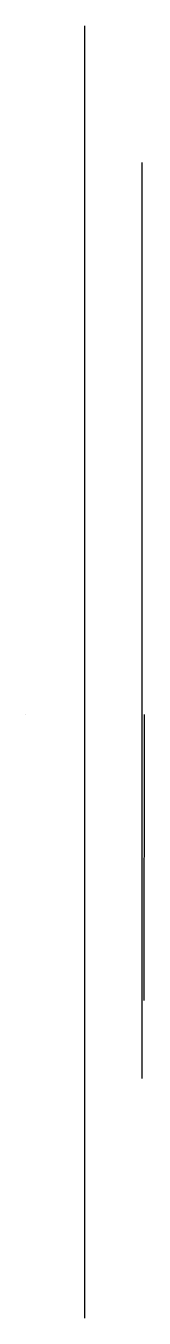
# Model space of a CAD drawing. Header units: metres. Extents: x -313 to 1176, y -733 to 136.
# Drawn here: x 1106 to 1176, y -733 to 29 of the extents above.
import ezdxf

# ---------------------------------------------------------------- set-up
doc = ezdxf.new("R2010")
doc.units = ezdxf.units.M
doc.layers.add('c', color=6, linetype='Continuous')

msp = doc.modelspace()

# ---------------------------------------------------------------- linework, layer by layer
at = {"layer": 'c'}
for p, q in [((1141.16, 29.12, 72), (1141.16, -732.64, 72)), ((1174.91, -51.46, 130.46), (1174.91, -591.43, 130.46)), ((1106.39, -376.89, 186.72), (1106.39, -376.89, 413.34)), ((1141.39, -376.89, -0.23), (1141.39, -376.89, 497.03)), ((1176.39, -376.89, 171.23), (1176.16, -545.34, 171.23)), ((1176.39, -376.89, 171.23), (1176.39, -376.89, 408.17)), ((1174.91, -505.34, 130.46), (1174.91, -519.34, 130.46)), ((1176.16, -545.34, 138), (1176.16, -545.34, 171.23))]:
    msp.add_line(p, q, dxfattribs=at)

doc.saveas('drawing.dxf')
